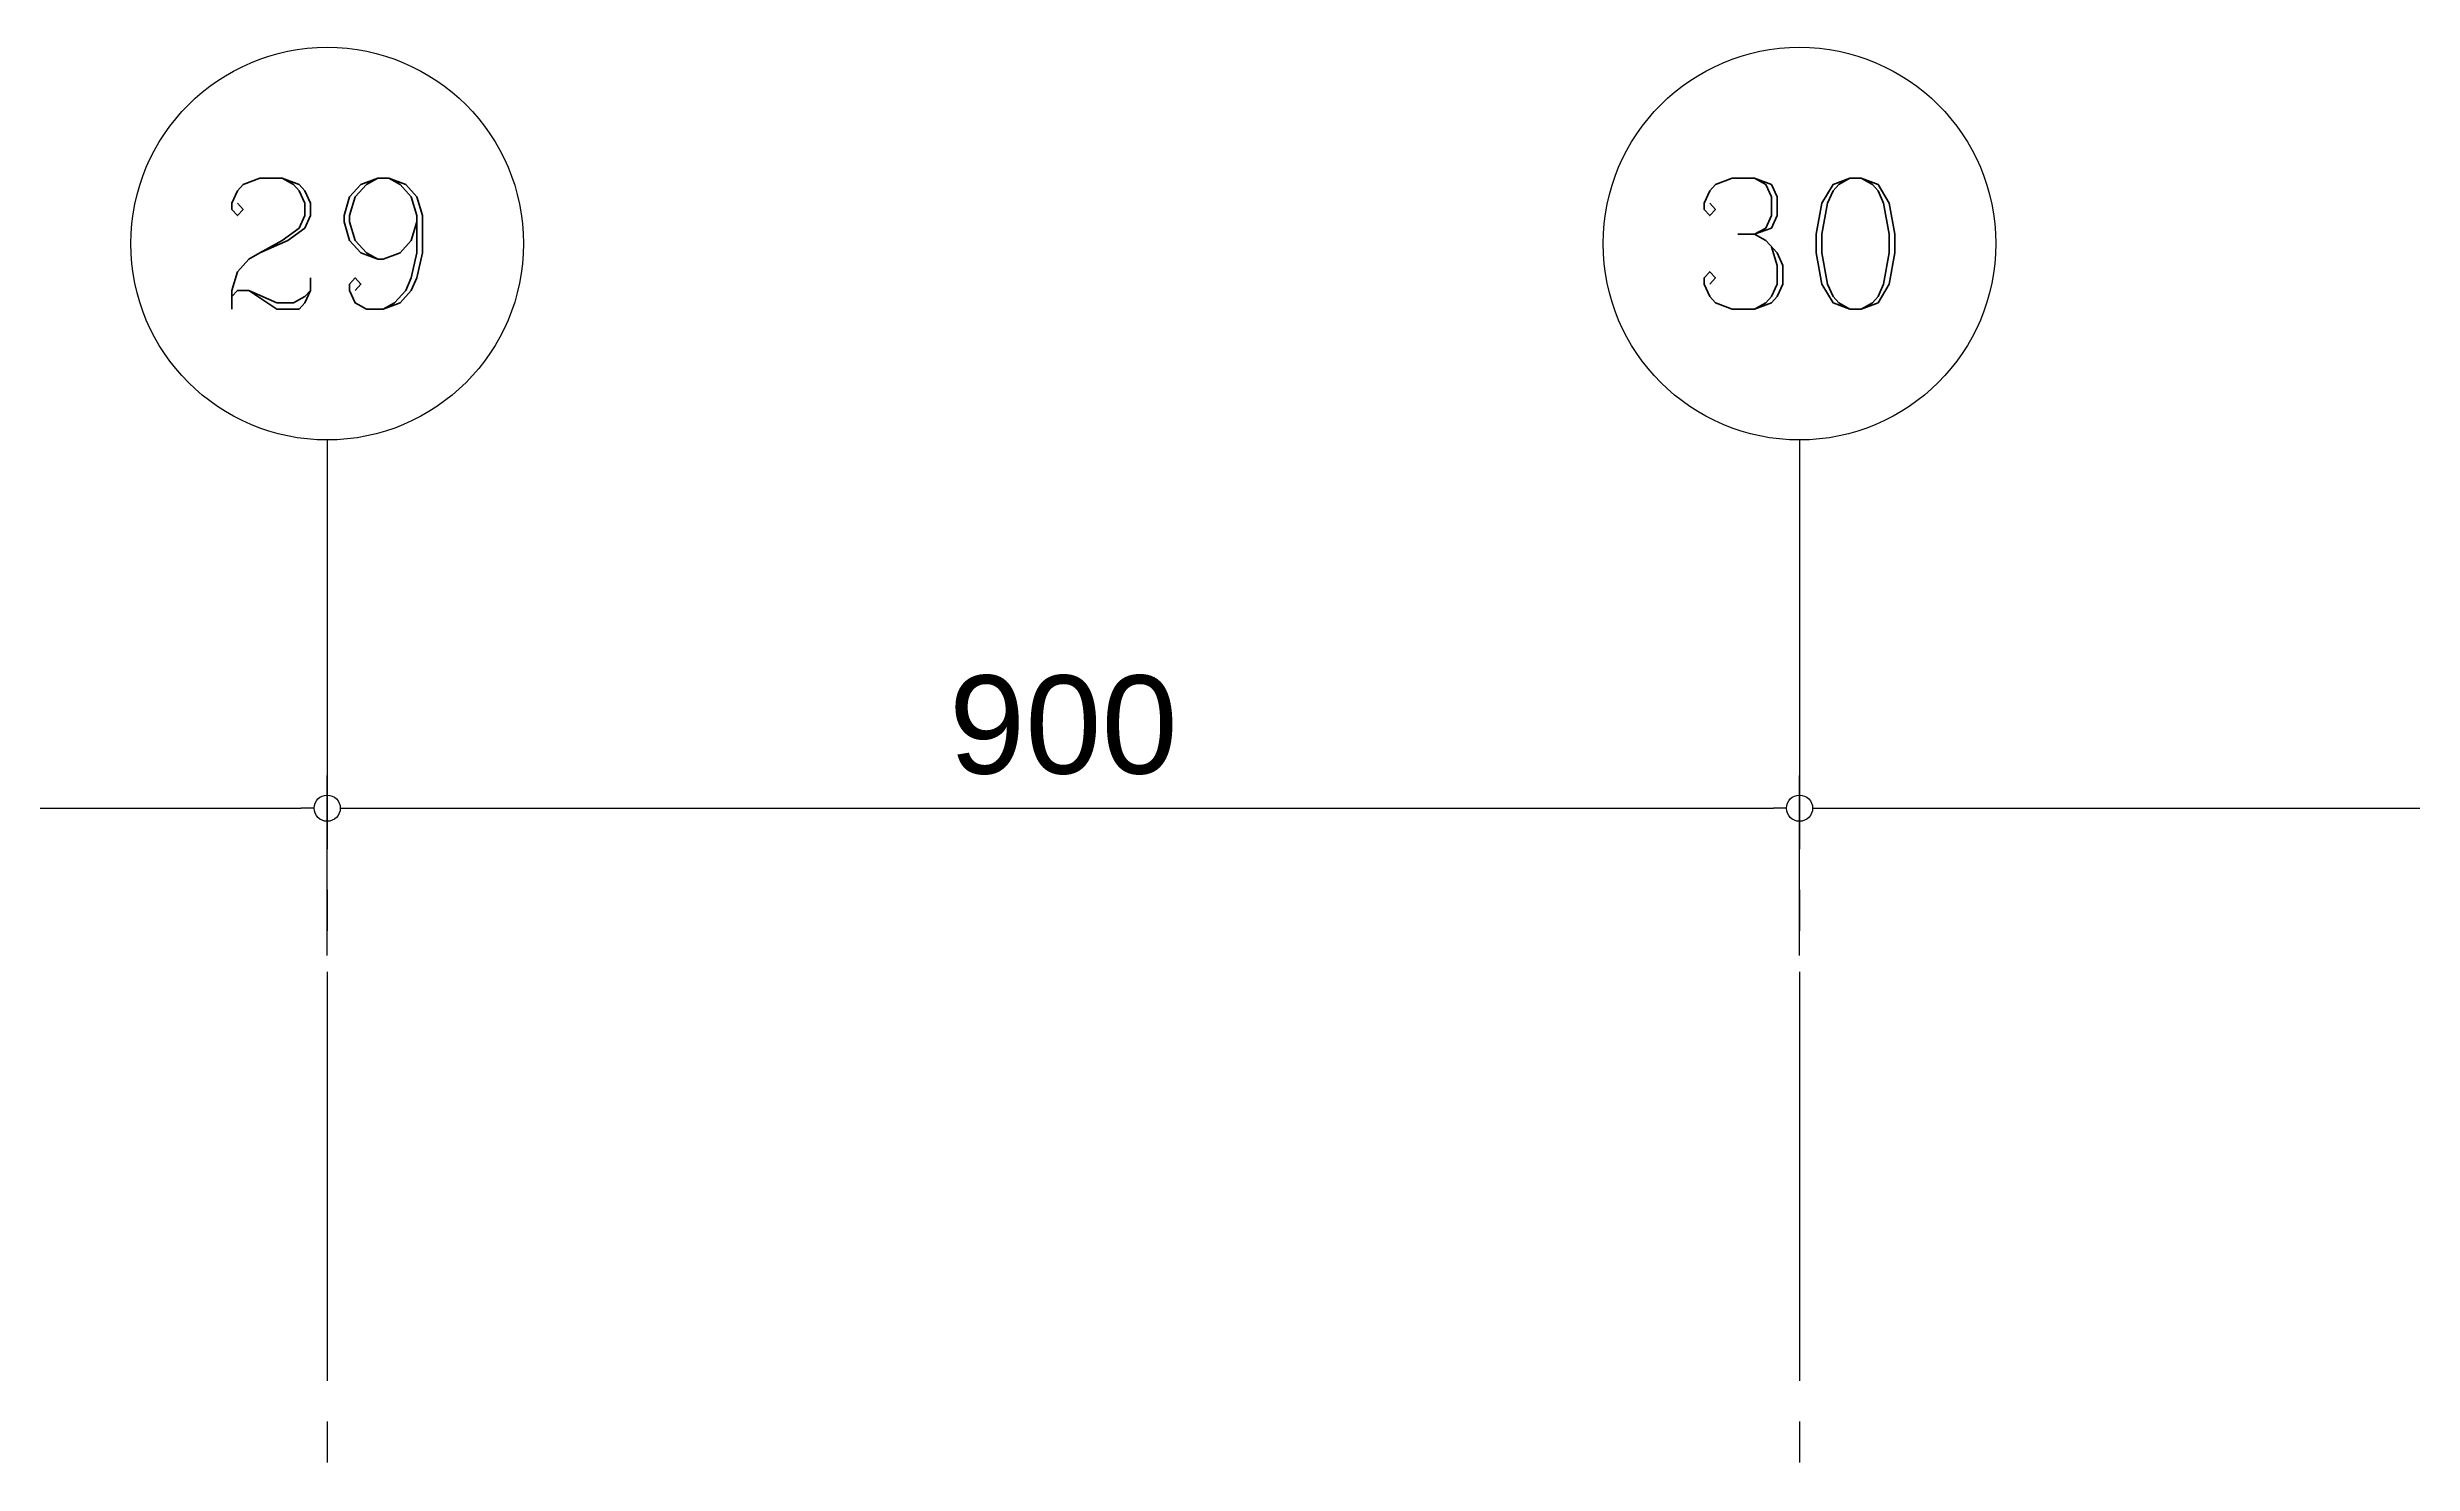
# Model space of a CAD drawing. Extents: x -3080 to 28500, y -1326 to 31609.
# Drawn here: x 24189 to 25635, y 28755 to 29621 of the extents above; entities that cross this region are included whole.
import ezdxf
from ezdxf.enums import TextEntityAlignment as Align
from ezdxf.xclip import XClip

# ---------------------------------------------------------------- set-up
doc = ezdxf.new("R2010")
doc.units = 0
doc.header["$LTSCALE"] = 100
doc.header["$XCLIPFRAME"] = 2
doc.linetypes.add('188K-SM-07-F10-MECH-CR PIPE-Y2257103$0$X-S-FAB_SL ALL$0$COL-CEN-LIN', pattern=[3.25, 2.5, -0.25, 0.25, -0.25])
for name, color, linetype in [('0-xref', 8, 'Continuous'), ('188K-SM-07-F10-MECH-CR PIPE-Y2257103$0$X-S-FAB_SL ALL$0$0-MC', 12, 'Continuous'), ('188K-SM-07-F10-MECH-CR PIPE-Y2257103$0$X-S-FAB_SL ALL$0$0-NC', 3, 'Continuous'), ('188K-SM-07-F10-MECH-CR PIPE-Y2257103$0$X-S-FAB_SL ALL$0$A-BLOCK', 7, 'Continuous'), ('188K-SM-07-F10-MECH-CR PIPE-Y2257103$0$X-S-FAB_SL ALL$0$CCL', 15, '188K-SM-07-F10-MECH-CR PIPE-Y2257103$0$X-S-FAB_SL ALL$0$COL-CEN-LIN'), ('188K-SM-07-F10-MECH-CR PIPE-Y2257103$0$X-S-FAB_SL ALL$0$DIM', 15, 'Continuous')]:
    doc.layers.add(name, color=color, linetype=linetype)
doc.styles.add('188K-SM-07-F10-MECH-CR PIPE-Y2257103$0$X-S-FAB_SL ALL$0$COL-NUM', font='romanc')
doc.styles.add('188K-SM-07-F10-MECH-CR PIPE-Y2257103$0$X-S-FAB_SL ALL$0$DIM', font='', dxfattribs={"width": 0.8})
doc.styles.add('188K-SM-07-F10-MECH-CR PIPE-Y2257103$0$X-S-FAB_SL ALL$0$Gen-Text', font='arial.ttf', dxfattribs={"height": 2.5})
doc.styles.get('188K-SM-07-F10-MECH-CR PIPE-Y2257103$0$X-S-FAB_SL ALL$0$DIM').set_extended_font_data('MingLiU')
doc.dimstyles.new('188K-SM-07-F10-MECH-CR PIPE-Y2257103$0$X-S-FAB_SL ALL$0$CIRL', dxfattribs={"dimtxt": 50, "dimasz": 25, "dimexe": 16, "dimexo": 0, "dimgap": 6, "dimtad": 1, "dimdsep": 46, "dimtxsty": '188K-SM-07-F10-MECH-CR PIPE-Y2257103$0$X-S-FAB_SL ALL$0$DIM', "dimblk": '188K-SM-07-F10-MECH-CR PIPE-Y2257103$0$X-S-FAB_SL ALL$0$_DotBlank', "dimcen": 10, "dimdle": 16, "dimclrd": 256, "dimclre": 256, "dimclrt": 6, "dimadec": 0, "dimazin": 0, "dimtfac": 1, "dimtix": 1, "dimtmove": 2, "dimatfit": 3, "dimldrblk": '188K-SM-07-F10-MECH-CR PIPE-Y2257103$0$X-S-FAB_SL ALL$0$ARROW', "dimfxl": 1, "dimtolj": 1, "dimtzin": 0, "dimarcsym": 0})

# ---------------------------------------------------------------- blocks, each defined once
blk = doc.blocks.new('188K-SM-07-F10-MECH-CR PIPE-Y2257103$0$X-S-FAB_SL ALL$0$cn-y')
at = {"layer": '188K-SM-07-F10-MECH-CR PIPE-Y2257103$0$X-S-FAB_SL ALL$0$0-MC'}
blk.add_circle((-50, 0), 50, dxfattribs=at)
at = {"layer": '188K-SM-07-F10-MECH-CR PIPE-Y2257103$0$X-S-FAB_SL ALL$0$0-NC', "style": '188K-SM-07-F10-MECH-CR PIPE-Y2257103$0$X-S-FAB_SL ALL$0$COL-NUM'}
blk.add_attdef('GRID-Y', text='', height=50, dxfattribs=at).set_placement((-50, 0), align=Align.MIDDLE_CENTER)
blk = doc.blocks.new('188K-SM-07-F10-MECH-CR PIPE-Y2257103$0$X-S-FAB_SL ALL$0$_DotBlank')
at = {"color": 0, "linetype": 'ByBlock', "lineweight": -2}
blk.add_line((-0.5, 0), (-1, 0), dxfattribs=at)
blk.add_circle((0, 0), 0.5, dxfattribs=at)
blk = doc.blocks.new('*D1479')
at = {"layer": '188K-SM-07-F10-MECH-CR PIPE-Y2257103$0$X-S-FAB_SL ALL$0$DIM', "lineweight": -2, "transparency": 16777216}
for p, q in [((19046.5, -76069.9), (19046.5, -75959.9)), ((19886.5, -76069.9), (19886.5, -75959.9)), ((19062.5, -75979.9), (19870.5, -75979.9))]:
    blk.add_line(p, q, dxfattribs=at)
at = {"layer": 'DefPoints', "color": 0, "transparency": 16777216}
for p in [(19886.5, -75979.9), (19046.5, -76069.9), (19886.5, -76069.9)]:
    blk.add_point(p, dxfattribs=at)
at = {"layer": '188K-SM-07-F10-MECH-CR PIPE-Y2257103$0$X-S-FAB_SL ALL$0$DIM', "lineweight": -2, "transparency": 16777216, "xscale": 16, "yscale": 16, "zscale": 16, "rotation": 180}
blk.add_blockref('188K-SM-07-F10-MECH-CR PIPE-Y2257103$0$X-S-FAB_SL ALL$0$_DotBlank', (19046.5, -75979.9), dxfattribs=at)
at = {"layer": '188K-SM-07-F10-MECH-CR PIPE-Y2257103$0$X-S-FAB_SL ALL$0$DIM', "lineweight": -2, "transparency": 16777216, "xscale": 16, "yscale": 16, "zscale": 16}
blk.add_blockref('188K-SM-07-F10-MECH-CR PIPE-Y2257103$0$X-S-FAB_SL ALL$0$_DotBlank', (19886.5, -75979.9), dxfattribs=at)
at = {"layer": '188K-SM-07-F10-MECH-CR PIPE-Y2257103$0$X-S-FAB_SL ALL$0$DIM', "color": 6, "transparency": 16777216, "insert": (19466.5, -75929.2), "char_height": 2.5, "attachment_point": 5, "style": '188K-SM-07-F10-MECH-CR PIPE-Y2257103$0$X-S-FAB_SL ALL$0$Gen-Text'}
blk.add_mtext('\\A1;{\\H24x;840}', dxfattribs=at)
blk = doc.blocks.new('188K-SM-07-F10-MECH-CR PIPE-Y2257103$0$X-S-FAB_SL ALL$0$ARROW')
at = {"color": 3}
blk.add_solid([(0, 0), (-2.4, -0.4), (-2.4, 0.4)], dxfattribs=at)
blk = doc.blocks.new('*D1480')
at = {"layer": '188K-SM-07-F10-MECH-CR PIPE-Y2257103$0$X-S-FAB_SL ALL$0$DIM', "lineweight": -2, "transparency": 16777216}
for p, q in [((19886.5, -76069.9), (19886.5, -75959.9)), ((20786.5, -76069.9), (20786.5, -75959.9)), ((19902.5, -75979.9), (20770.5, -75979.9))]:
    blk.add_line(p, q, dxfattribs=at)
at = {"layer": 'DefPoints', "color": 0, "transparency": 16777216}
for p in [(20786.5, -75979.9), (19886.5, -76069.9), (20786.5, -76069.9)]:
    blk.add_point(p, dxfattribs=at)
at = {"layer": '188K-SM-07-F10-MECH-CR PIPE-Y2257103$0$X-S-FAB_SL ALL$0$DIM', "lineweight": -2, "transparency": 16777216, "xscale": 16, "yscale": 16, "zscale": 16, "rotation": 180}
blk.add_blockref('188K-SM-07-F10-MECH-CR PIPE-Y2257103$0$X-S-FAB_SL ALL$0$_DotBlank', (19886.5, -75979.9), dxfattribs=at)
at = {"layer": '188K-SM-07-F10-MECH-CR PIPE-Y2257103$0$X-S-FAB_SL ALL$0$DIM', "lineweight": -2, "transparency": 16777216, "xscale": 16, "yscale": 16, "zscale": 16}
blk.add_blockref('188K-SM-07-F10-MECH-CR PIPE-Y2257103$0$X-S-FAB_SL ALL$0$_DotBlank', (20786.5, -75979.9), dxfattribs=at)
at = {"layer": '188K-SM-07-F10-MECH-CR PIPE-Y2257103$0$X-S-FAB_SL ALL$0$DIM', "color": 6, "transparency": 16777216, "insert": (20336.5, -75929.2), "char_height": 2.5, "attachment_point": 5, "style": '188K-SM-07-F10-MECH-CR PIPE-Y2257103$0$X-S-FAB_SL ALL$0$Gen-Text'}
blk.add_mtext('\\A1;{\\H24x;900}', dxfattribs=at)
blk = doc.blocks.new('*D1481')
at = {"layer": '188K-SM-07-F10-MECH-CR PIPE-Y2257103$0$X-S-FAB_SL ALL$0$DIM', "lineweight": -2, "transparency": 16777216}
for p, q in [((20786.5, -76069.9), (20786.5, -75959.9)), ((21686.5, -76069.9), (21686.5, -75959.9)), ((20802.5, -75979.9), (21670.5, -75979.9))]:
    blk.add_line(p, q, dxfattribs=at)
at = {"layer": 'DefPoints', "color": 0, "transparency": 16777216}
for p in [(21686.5, -75979.9), (20786.5, -76069.9), (21686.5, -76069.9)]:
    blk.add_point(p, dxfattribs=at)
at = {"layer": '188K-SM-07-F10-MECH-CR PIPE-Y2257103$0$X-S-FAB_SL ALL$0$DIM', "lineweight": -2, "transparency": 16777216, "xscale": 16, "yscale": 16, "zscale": 16, "rotation": 180}
blk.add_blockref('188K-SM-07-F10-MECH-CR PIPE-Y2257103$0$X-S-FAB_SL ALL$0$_DotBlank', (20786.5, -75979.9), dxfattribs=at)
at = {"layer": '188K-SM-07-F10-MECH-CR PIPE-Y2257103$0$X-S-FAB_SL ALL$0$DIM', "lineweight": -2, "transparency": 16777216, "xscale": 16, "yscale": 16, "zscale": 16}
blk.add_blockref('188K-SM-07-F10-MECH-CR PIPE-Y2257103$0$X-S-FAB_SL ALL$0$_DotBlank', (21686.5, -75979.9), dxfattribs=at)
at = {"layer": '188K-SM-07-F10-MECH-CR PIPE-Y2257103$0$X-S-FAB_SL ALL$0$DIM', "color": 6, "transparency": 16777216, "insert": (21236.5, -75929.2), "char_height": 2.5, "attachment_point": 5, "style": '188K-SM-07-F10-MECH-CR PIPE-Y2257103$0$X-S-FAB_SL ALL$0$Gen-Text'}
blk.add_mtext('\\A1;{\\H24x;900}', dxfattribs=at)
blk = doc.blocks.new('188K-SM-07-F10-MECH-CR PIPE-Y2257103$0$X-S-FAB_SL ALL$0$A$Ceb448ab1')
at = {"layer": '188K-SM-07-F10-MECH-CR PIPE-Y2257103$0$X-S-FAB_SL ALL$0$CCL'}
for p, q in [((24360, 3600), (24360, 0)), ((25260, 3600), (25260, 0))]:
    blk.add_line(p, q, dxfattribs=at)
at = {"layer": '188K-SM-07-F10-MECH-CR PIPE-Y2257103$0$X-S-FAB_SL ALL$0$A-BLOCK'}
ref = blk.add_blockref('188K-SM-07-F10-MECH-CR PIPE-Y2257103$0$X-S-FAB_SL ALL$0$cn-y', (24480, 3720), dxfattribs=dict(at, xscale=2.399999999999997, yscale=2.399999999999997, zscale=2.399999999999997))
ref.add_attrib('GRID-Y', '29', dxfattribs={"layer": '188K-SM-07-F10-MECH-CR PIPE-Y2257103$0$X-S-FAB_SL ALL$0$0-NC', "height": 80, "style": '188K-SM-07-F10-MECH-CR PIPE-Y2257103$0$X-S-FAB_SL ALL$0$COL-NUM'}).set_placement((24360, 3720), align=Align.MIDDLE_CENTER)
ref = blk.add_blockref('188K-SM-07-F10-MECH-CR PIPE-Y2257103$0$X-S-FAB_SL ALL$0$cn-y', (25380, 3720), dxfattribs=dict(at, xscale=2.399999999999997, yscale=2.399999999999997, zscale=2.399999999999997))
ref.add_attrib('GRID-Y', '30', dxfattribs={"layer": '188K-SM-07-F10-MECH-CR PIPE-Y2257103$0$X-S-FAB_SL ALL$0$0-NC', "height": 80, "style": '188K-SM-07-F10-MECH-CR PIPE-Y2257103$0$X-S-FAB_SL ALL$0$COL-NUM'}).set_placement((25260, 3720), align=Align.MIDDLE_CENTER)
at = {"layer": '188K-SM-07-F10-MECH-CR PIPE-Y2257103$0$X-S-FAB_SL ALL$0$DIM'}
for base, p1, p2, picture, middle in [((24360, 3375), (23520, 3285), (24360, 3285), '*D1479', (23940, 3425.634)), ((25260, 3375), (24360, 3285), (25260, 3285), '*D1480', (24810, 3425.634)), ((26160, 3375), (25260, 3285), (26160, 3285), '*D1481', (25710, 3425.634))]:
    dim = blk.add_linear_dim(base=base, p1=p1, p2=p2, text='{\\H24x;<>}', dimstyle='188K-SM-07-F10-MECH-CR PIPE-Y2257103$0$X-S-FAB_SL ALL$0$CIRL', override={"dimtxt": 60, "dimasz": 16, "dimexe": 20, "dimgap": 20, "dimtxsty": '188K-SM-07-F10-MECH-CR PIPE-Y2257103$0$X-S-FAB_SL ALL$0$Gen-Text'}, dxfattribs=at)
    dim.commit()
    dim.dimension.update_dxf_attribs({"geometry": picture, "text_midpoint": middle, "insert": (4473.521, 79354.854)})
blk = doc.blocks.new('188K-SM-07-F10-MECH-CR PIPE-Y2257103$0$X-S-FAB_SL ALL')
at = {"layer": '188K-SM-07-F10-MECH-CR PIPE-Y2257103$0$X-S-FAB_SL ALL$0$CCL'}
blk.add_blockref('188K-SM-07-F10-MECH-CR PIPE-Y2257103$0$X-S-FAB_SL ALL$0$A$Ceb448ab1', (-4473.521, -73553.977), dxfattribs=at)
blk = doc.blocks.new('188K-SM-07-F10-MECH-CR PIPE-Y2257103')
ref = blk.add_blockref('188K-SM-07-F10-MECH-CR PIPE-Y2257103$0$X-S-FAB_SL ALL', (4473.521, 99334.763))
XClip(ref).set_block_clipping_path([(-7553.4648570136, -75341.9369645483), (24026.2025623869, -67725.7696244382)])

msp = doc.modelspace()

# ---------------------------------------------------------------- block references
at = {"layer": '0-xref'}
msp.add_blockref('188K-SM-07-F10-MECH-CR PIPE-Y2257103', (0, 0), dxfattribs=at)

doc.saveas('drawing.dxf')
